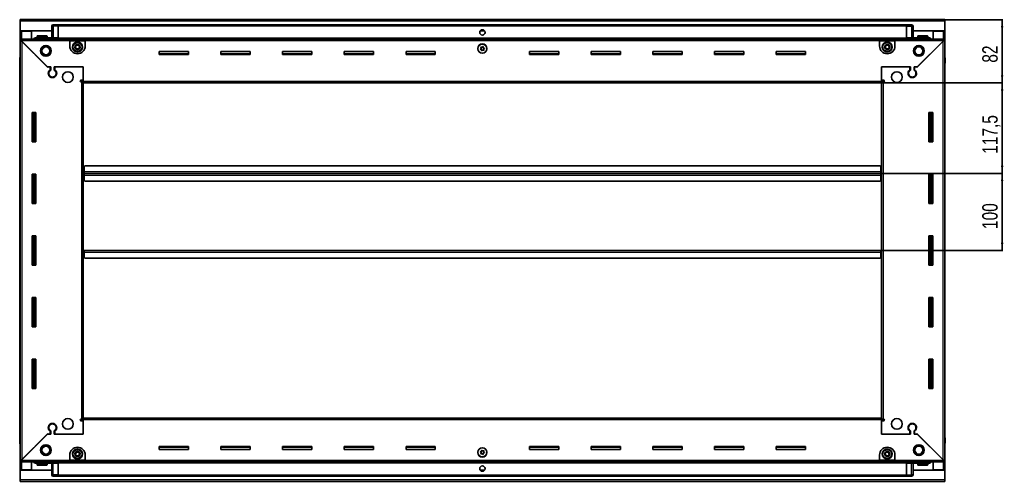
# Model space of a CAD drawing. Header units: millimetres. Extents: x 1315 to 6037, y -1123 to 1662.
# Drawn here: x 4762 to 6037, y 877 to 1476 of the extents above; entities that cross this region are included whole.
import ezdxf

# ---------------------------------------------------------------- set-up
doc = ezdxf.new("R2010")
doc.units = ezdxf.units.MM
doc.layers.add('FORMAT', color=7, linetype='Continuous')
doc.styles.add('SLDTEXTSTYLE0', font='TXT', dxfattribs={"width": 0.75})
doc.dimstyles.new('SLDDIMSTYLE0', dxfattribs={"dimtxt": 20, "dimasz": 10, "dimexe": 0, "dimexo": 0.0625, "dimgap": 5, "dimtad": 2, "dimdec": 1, "dimrnd": 1e-09, "dimzin": 12, "dimdsep": 46, "dimtxsty": 'SLDTEXTSTYLE0', "dimsah": 1, "dimcen": 0.09, "dimadec": 0, "dimazin": 3, "dimtfac": 1, "dimtofl": 0, "dimtmove": 0, "dimatfit": 3, "dimfxl": 0, "dimfrac": 2, "dimtolj": 1, "dimtzin": 12, "dimarcsym": 0})

# ---------------------------------------------------------------- blocks, each defined once
blk = doc.blocks.new('_D_6')
at = {"layer": 'FORMAT'}
for p, q in [((5961.4, 1475.8), (6036.9, 1475.8)), ((6035.9, 1475.8), (6035.9, 1393.8)), ((5879.4, 1393.8), (6036.9, 1393.8))]:
    blk.add_line(p, q, dxfattribs=at)
for points in [[(6035.9, 1475.8), (6034.4, 1465.8), (6037.5, 1465.8)], [(6035.9, 1393.8), (6037.5, 1403.8), (6034.4, 1403.8)]]:
    blk.add_solid(points, dxfattribs=at)
at = {"layer": 'FORMAT', "insert": (6010.1, 1420), "char_height": 20, "attachment_point": 1, "rotation": 90, "style": 'SLDTEXTSTYLE0'}
blk.add_mtext('82', dxfattribs=at)
blk = doc.blocks.new('_D_7')
at = {"layer": 'FORMAT'}
for p, q in [((5879.4, 1393.8), (6036.9, 1393.8)), ((6035.9, 1276.3), (6035.9, 1393.8)), ((5878.4, 1276.3), (6036.9, 1276.3))]:
    blk.add_line(p, q, dxfattribs=at)
for points in [[(6035.9, 1393.8), (6034.4, 1383.8), (6037.5, 1383.8)], [(6035.9, 1276.3), (6037.5, 1286.3), (6034.4, 1286.3)]]:
    blk.add_solid(points, dxfattribs=at)
at = {"layer": 'FORMAT', "insert": (6010.1, 1301.8), "char_height": 20, "attachment_point": 1, "rotation": 90, "style": 'SLDTEXTSTYLE0'}
blk.add_mtext('117,5', dxfattribs=at)
blk = doc.blocks.new('_D_8')
at = {"layer": 'FORMAT'}
for p, q in [((5878.4, 1276.3), (6036.9, 1276.3)), ((6035.9, 1276.3), (6035.9, 1176.3)), ((5878.4, 1176.3), (6036.9, 1176.3))]:
    blk.add_line(p, q, dxfattribs=at)
for points in [[(6035.9, 1276.3), (6034.4, 1266.3), (6037.5, 1266.3)], [(6035.9, 1176.3), (6037.5, 1186.3), (6034.4, 1186.3)]]:
    blk.add_solid(points, dxfattribs=at)
at = {"layer": 'FORMAT', "insert": (6010.1, 1204.2), "char_height": 20, "attachment_point": 1, "rotation": 90, "style": 'SLDTEXTSTYLE0'}
blk.add_mtext('100', dxfattribs=at)

msp = doc.modelspace()

# ---------------------------------------------------------------- linework, layer by layer
at = {"color": 7, "linetype": 'Continuous', "lineweight": 25}
for p, q in [((4762.42, 1475.82), (5961.42, 1475.82)), ((4762.42, 1473.72), (4762.42, 1475.82)), ((4762.42, 1461.32), (4762.42, 1473.72)), ((4803.42, 1452.32), (4803.42, 1467.32)), ((4804.1, 1468.82), (4804.1, 1468.82)), ((4805.42, 1469.32), (4811.92, 1469.32)), ((4805.42, 1469.32), (4811.92, 1469.32)), ((4811.92, 1469.32), (4811.92, 1469.32)), ((4811.92, 1469.32), (4811.92, 1469.32)), ((4811.92, 1469.32), (4811.92, 1467.32)), ((5911.92, 1469.17), (4811.92, 1469.17)), ((4811.92, 1452.32), (4811.92, 1467.32)), ((5911.92, 1469.32), (5911.92, 1469.32)), ((5918.42, 1469.32), (5911.92, 1469.32)), ((5918.42, 1469.32), (5911.92, 1469.32)), ((5911.92, 1469.32), (5911.92, 1467.32)), ((5911.92, 1452.32), (5911.92, 1467.32)), ((5920.42, 1467.32), (5920.42, 1467.32)), ((5920.42, 1452.32), (5920.42, 1467.32)), ((5961.42, 1475.82), (5961.42, 1473.72)), ((5961.42, 1473.72), (5961.42, 1461.32)), ((4803.42, 1461.32), (4762.42, 1461.32)), ((4762.42, 1460.82), (4762.42, 1461.32)), ((4762.42, 1460.82), (4764.52, 1460.82)), ((4762.42, 1450.57), (4762.42, 1460.82)), ((4763.92, 1460.82), (4763.92, 1461.32)), ((4777.42, 1460.82), (4764.52, 1460.82)), ((4777.42, 1450.57), (4777.42, 1460.82)), ((4784.42, 1454.22), (4784.42, 1452.32)), ((4785.22, 1455.02), (4796.62, 1455.02)), ((4797.42, 1452.32), (4797.42, 1454.22)), ((5364.8, 1461.32), (5359.05, 1461.32)), ((5961.42, 1461.32), (5920.42, 1461.32)), ((5926.42, 1454.22), (5926.42, 1452.32)), ((5927.22, 1455.02), (5938.62, 1455.02)), ((5939.42, 1452.32), (5939.42, 1454.22)), ((5946.42, 1460.82), (5959.32, 1460.82)), ((5946.42, 1450.57), (5946.42, 1460.82)), ((5959.32, 1460.82), (5961.42, 1460.82)), ((5959.92, 1460.82), (5959.92, 1461.32)), ((5961.42, 1460.82), (5961.42, 1461.32)), ((5961.42, 1460.82), (5961.42, 1450.57)), ((4762.42, 1449.07), (4762.42, 1450.57)), ((4762.42, 1450.57), (4763.42, 1450.57)), ((4762.42, 1448.57), (4762.42, 1449.07)), ((4762.42, 1449.07), (4763.42, 1449.07)), ((4762.42, 904.07), (4762.42, 1448.57)), ((4763.92, 1448.57), (4762.42, 1448.57)), ((4763.42, 1450.57), (4826.92, 1450.57)), ((4763.42, 1449.07), (4763.42, 1450.57)), ((4764.02, 1448.47), (4797.92, 1414.57)), ((4798.62, 1413.87), (4764.52, 1447.97)), ((4782.92, 1452.32), (4811.92, 1452.32)), ((4811.85, 1450.57), (4811.92, 1452.29)), ((4811.92, 1452.32), (4811.92, 1451.82)), ((4811.92, 1451.17), (5911.92, 1451.17)), ((4826.92, 1448.47), (4826.92, 1450.57)), ((4826.92, 1450.57), (4846.92, 1450.57)), ((4826.92, 1449.07), (4846.92, 1449.07)), ((4826.92, 1441.57), (4826.92, 1448.47)), ((4846.92, 1450.57), (5876.92, 1450.57)), ((4846.92, 1450.57), (4846.92, 1448.47)), ((4846.92, 1448.47), (4846.92, 1441.57)), ((5876.92, 1448.47), (5876.92, 1450.57)), ((5876.92, 1450.57), (5896.92, 1450.57)), ((5876.92, 1449.07), (5896.92, 1449.07)), ((5876.92, 1441.57), (5876.92, 1448.47)), ((5896.92, 1450.57), (5960.42, 1450.57)), ((5896.92, 1450.57), (5896.92, 1448.47)), ((5896.92, 1448.47), (5896.92, 1441.57)), ((5911.92, 1452.32), (5911.92, 1451.82)), ((5940.92, 1452.32), (5911.92, 1452.32)), ((5911.92, 1452.29), (5912, 1450.57)), ((5959.32, 1447.97), (5925.22, 1413.87)), ((5925.92, 1414.57), (5959.82, 1448.47)), ((5959.92, 1448.57), (5961.42, 1448.57)), ((5960.42, 1449.07), (5960.42, 1450.57)), ((5960.42, 1450.57), (5961.42, 1450.57)), ((5960.42, 1449.07), (5961.42, 1449.07)), ((5961.42, 1449.07), (5961.42, 1450.57)), ((5961.42, 1449.07), (5961.42, 1448.57)), ((5961.42, 1448.57), (5961.42, 904.07)), ((4980.92, 1434.32), (4942.92, 1434.32)), ((4942.92, 1434.32), (4942.92, 1430.82)), ((4980.92, 1431.57), (4942.92, 1431.57)), ((4942.92, 1430.82), (4980.92, 1430.82)), ((4980.92, 1430.82), (4980.92, 1434.32)), ((5060.92, 1434.32), (5022.92, 1434.32)), ((5022.92, 1434.32), (5022.92, 1430.82)), ((5060.92, 1431.57), (5022.92, 1431.57)), ((5022.92, 1430.82), (5060.92, 1430.82)), ((5060.92, 1430.82), (5060.92, 1434.32)), ((5140.92, 1434.32), (5102.92, 1434.32)), ((5102.92, 1434.32), (5102.92, 1430.82)), ((5140.92, 1431.57), (5102.92, 1431.57)), ((5102.92, 1430.82), (5140.92, 1430.82)), ((5140.92, 1430.82), (5140.92, 1434.32)), ((5220.92, 1434.32), (5182.92, 1434.32)), ((5182.92, 1434.32), (5182.92, 1430.82)), ((5220.92, 1431.57), (5182.92, 1431.57)), ((5182.92, 1430.82), (5220.92, 1430.82)), ((5220.92, 1430.82), (5220.92, 1434.32)), ((5300.92, 1434.32), (5262.92, 1434.32)), ((5262.92, 1434.32), (5262.92, 1430.82)), ((5300.92, 1431.57), (5262.92, 1431.57)), ((5262.92, 1430.82), (5300.92, 1430.82)), ((5300.92, 1430.82), (5300.92, 1434.32)), ((5460.92, 1434.32), (5422.92, 1434.32)), ((5422.92, 1434.32), (5422.92, 1430.82)), ((5460.92, 1431.57), (5422.92, 1431.57)), ((5422.92, 1430.82), (5460.92, 1430.82)), ((5460.92, 1430.82), (5460.92, 1434.32)), ((5540.92, 1434.32), (5502.92, 1434.32)), ((5502.92, 1434.32), (5502.92, 1430.82)), ((5540.92, 1431.57), (5502.92, 1431.57)), ((5502.92, 1430.82), (5540.92, 1430.82)), ((5540.92, 1430.82), (5540.92, 1434.32)), ((5620.92, 1434.32), (5582.92, 1434.32)), ((5582.92, 1434.32), (5582.92, 1430.82)), ((5620.92, 1431.57), (5582.92, 1431.57)), ((5582.92, 1430.82), (5620.92, 1430.82)), ((5620.92, 1430.82), (5620.92, 1434.32)), ((5700.92, 1434.32), (5662.92, 1434.32)), ((5662.92, 1434.32), (5662.92, 1430.82)), ((5700.92, 1431.57), (5662.92, 1431.57)), ((5662.92, 1430.82), (5700.92, 1430.82)), ((5700.92, 1430.82), (5700.92, 1434.32)), ((5780.92, 1434.32), (5742.92, 1434.32)), ((5742.92, 1434.32), (5742.92, 1430.82)), ((5780.92, 1431.57), (5742.92, 1431.57)), ((5742.92, 1430.82), (5780.92, 1430.82)), ((5780.92, 1430.82), (5780.92, 1434.32)), ((4761.92, 1425.82), (4761.92, 1419.32)), ((4761.92, 1419.32), (4761.92, 1425.82)), ((4761.92, 1419.32), (4761.92, 1419.32)), ((4762.42, 1419.32), (4761.92, 1419.32)), ((4762.07, 1419.32), (4762.07, 933.32)), ((5961.42, 1427.15), (5961.42, 1427.15)), ((5961.42, 1419.32), (5961.92, 1419.32)), ((5961.77, 933.32), (5961.77, 1419.32)), ((5961.92, 1425.82), (5961.92, 1419.32)), ((5961.92, 1419.32), (5961.92, 1425.82)), ((5961.92, 1419.32), (5961.92, 1419.32)), ((5961.92, 1419.32), (5961.92, 1419.32)), ((4797.92, 1414.57), (4802.12, 1414.57)), ((4799.32, 1414.57), (4798.62, 1413.87)), ((4801.42, 1414.57), (4799.32, 1414.57)), ((4801.42, 1414.57), (4801.42, 1410.68)), ((4802.12, 1414.57), (4802.12, 1410.29)), ((4806.72, 1414.57), (4844.42, 1414.57)), ((4806.72, 1410.29), (4806.72, 1414.57)), ((4807.42, 1410.68), (4807.42, 1414.57)), ((4844.42, 1414.57), (4807.42, 1414.57)), ((4844.42, 1395.92), (4844.42, 1414.57)), ((4844.42, 1397.32), (4844.42, 1414.57)), ((5879.42, 1414.57), (5917.12, 1414.57)), ((5879.42, 1395.92), (5879.42, 1414.57)), ((5879.42, 1414.57), (5879.42, 1397.32)), ((5916.42, 1414.57), (5879.42, 1414.57)), ((5916.42, 1414.57), (5916.42, 1410.68)), ((5917.12, 1414.57), (5917.12, 1410.29)), ((5921.72, 1414.57), (5925.92, 1414.57)), ((5921.72, 1410.29), (5921.72, 1414.57)), ((5924.52, 1414.57), (5922.42, 1414.57)), ((5922.42, 1410.68), (5922.42, 1414.57)), ((5925.22, 1413.87), (5924.52, 1414.57)), ((4802.42, 1401.71), (4802.42, 1400.95)), ((4841.57, 1397.32), (4844.42, 1397.32)), ((4842.32, 1395.32), (4841.57, 1395.32)), ((4842.32, 1395.32), (4844.42, 1395.32)), ((4844.42, 1396.32), (4842.42, 1396.32)), ((4842.42, 1396.32), (4842.42, 1395.32)), ((4844.42, 1393.82), (4844.42, 1395.92)), ((5879.42, 1393.82), (4844.42, 1393.82)), ((4844.42, 958.82), (4844.42, 1393.82)), ((5879.42, 1397.32), (5882.27, 1397.32)), ((5881.42, 1396.32), (5879.42, 1396.32)), ((5879.42, 1395.92), (5879.42, 1393.82)), ((5879.42, 1395.32), (5881.52, 1395.32)), ((5879.42, 1393.82), (5879.42, 958.82)), ((5881.42, 1395.32), (5881.42, 1396.32)), ((5882.27, 1395.32), (5881.52, 1395.32)), ((5921.42, 1401.71), (5921.42, 1400.95)), ((4782.92, 1355.32), (4777.92, 1355.32)), ((4777.92, 1355.32), (4777.92, 1317.32)), ((4780.07, 1317.32), (4780.07, 1355.32)), ((4781.87, 1317.32), (4781.87, 1355.32)), ((4781.9, 1317.32), (4781.9, 1355.32)), ((4782.92, 1317.32), (4782.92, 1355.32)), ((5940.92, 1355.32), (5940.92, 1317.32)), ((5945.92, 1355.32), (5940.92, 1355.32)), ((5941.95, 1355.32), (5941.95, 1317.32)), ((5941.98, 1355.32), (5941.98, 1317.32)), ((5943.77, 1355.32), (5943.77, 1317.32)), ((5945.92, 1317.32), (5945.92, 1355.32)), ((4777.92, 1317.32), (4782.92, 1317.32)), ((5940.92, 1317.32), (5945.92, 1317.32)), ((4845.17, 1276.32), (4844.42, 1276.32)), ((4845.42, 1279.17), (4845.17, 1279.17)), ((4845.17, 1279.17), (4845.17, 1276.32)), ((4845.17, 1276.32), (4845.17, 1273.47)), ((4846.42, 1286.32), (4845.42, 1285.32)), ((4845.42, 1285.32), (4845.42, 1278.42)), ((4845.42, 1276.32), (4845.42, 1278.42)), ((4845.42, 1274.22), (4845.42, 1276.32)), ((5878.42, 1276.32), (4845.42, 1276.32)), ((5877.42, 1286.32), (4846.42, 1286.32)), ((5878.42, 1285.32), (5877.42, 1286.32)), ((5878.42, 1278.42), (5878.42, 1285.32)), ((5878.67, 1279.17), (5878.42, 1279.17)), ((5878.42, 1278.42), (5878.42, 1276.32)), ((5878.42, 1276.32), (5878.42, 1274.22)), ((5878.67, 1276.32), (5878.67, 1279.17)), ((5878.67, 1273.47), (5878.67, 1276.32)), ((5879.42, 1276.32), (5878.67, 1276.32)), ((4782.92, 1275.32), (4777.92, 1275.32)), ((4777.92, 1275.32), (4777.92, 1237.32)), ((4780.07, 1237.32), (4780.07, 1275.32)), ((4781.87, 1237.32), (4781.87, 1275.32)), ((4781.9, 1237.32), (4781.9, 1275.32)), ((4782.92, 1237.32), (4782.92, 1275.32)), ((4845.17, 1273.47), (4845.42, 1273.47)), ((4845.42, 1274.22), (4845.42, 1267.32)), ((4845.42, 1267.32), (4846.42, 1266.32)), ((4846.42, 1266.32), (5877.42, 1266.32)), ((5877.42, 1266.32), (5878.42, 1267.32)), ((5878.42, 1267.32), (5878.42, 1274.22)), ((5878.42, 1273.47), (5878.67, 1273.47)), ((5940.92, 1275.32), (5940.92, 1237.32)), ((5945.92, 1275.32), (5940.92, 1275.32)), ((5941.95, 1275.32), (5941.95, 1237.32)), ((5941.98, 1275.32), (5941.98, 1237.32)), ((5943.77, 1275.32), (5943.77, 1237.32)), ((5945.92, 1237.32), (5945.92, 1275.32)), ((4777.92, 1237.32), (4782.92, 1237.32)), ((5940.92, 1237.32), (5945.92, 1237.32)), ((4782.92, 1195.32), (4777.92, 1195.32)), ((4777.92, 1195.32), (4777.92, 1157.32)), ((4780.07, 1157.32), (4780.07, 1195.32)), ((4781.87, 1157.32), (4781.87, 1195.32)), ((4781.9, 1157.32), (4781.9, 1195.32)), ((4782.92, 1157.32), (4782.92, 1195.32)), ((5940.92, 1195.32), (5940.92, 1157.32)), ((5945.92, 1195.32), (5940.92, 1195.32)), ((5941.95, 1195.32), (5941.95, 1157.32)), ((5941.98, 1195.32), (5941.98, 1157.32)), ((5943.77, 1195.32), (5943.77, 1157.32)), ((5945.92, 1157.32), (5945.92, 1195.32)), ((4844.42, 1176.32), (4845.17, 1176.32)), ((4845.17, 1176.32), (4845.17, 1173.47)), ((4845.42, 1174.22), (4845.42, 1176.32)), ((4845.42, 1176.32), (5878.42, 1176.32)), ((4845.42, 1174.22), (4845.42, 1167.32)), ((5878.42, 1176.32), (5878.42, 1174.22)), ((5878.42, 1167.32), (5878.42, 1174.22)), ((5878.67, 1173.47), (5878.67, 1176.32)), ((5878.67, 1176.32), (5879.42, 1176.32)), ((4845.17, 1173.47), (4845.42, 1173.47)), ((4845.42, 1167.32), (4846.42, 1166.32)), ((4846.42, 1166.32), (5877.42, 1166.32)), ((5877.42, 1166.32), (5878.42, 1167.32)), ((5878.42, 1173.47), (5878.67, 1173.47)), ((4777.92, 1157.32), (4782.92, 1157.32)), ((5940.92, 1157.32), (5945.92, 1157.32)), ((4782.92, 1115.32), (4777.92, 1115.32)), ((4777.92, 1115.32), (4777.92, 1077.32)), ((4780.07, 1077.32), (4780.07, 1115.32)), ((4781.87, 1077.32), (4781.87, 1115.32)), ((4781.9, 1077.32), (4781.9, 1115.32)), ((4782.92, 1077.32), (4782.92, 1115.32)), ((5940.92, 1115.32), (5940.92, 1077.32)), ((5945.92, 1115.32), (5940.92, 1115.32)), ((5941.95, 1115.32), (5941.95, 1077.32)), ((5941.98, 1115.32), (5941.98, 1077.32)), ((5943.77, 1115.32), (5943.77, 1077.32)), ((5945.92, 1077.32), (5945.92, 1115.32)), ((4777.92, 1077.32), (4782.92, 1077.32)), ((5940.92, 1077.32), (5945.92, 1077.32)), ((4782.92, 1035.32), (4777.92, 1035.32)), ((4777.92, 1035.32), (4777.92, 997.32)), ((4780.07, 997.32), (4780.07, 1035.32)), ((4781.87, 997.32), (4781.87, 1035.32)), ((4781.9, 997.32), (4781.9, 1035.32)), ((4782.92, 997.32), (4782.92, 1035.32)), ((5940.92, 1035.32), (5940.92, 997.32)), ((5945.92, 1035.32), (5940.92, 1035.32)), ((5941.95, 1035.32), (5941.95, 997.32)), ((5941.98, 1035.32), (5941.98, 997.32)), ((5943.77, 1035.32), (5943.77, 997.32)), ((5945.92, 997.32), (5945.92, 1035.32)), ((4777.92, 997.32), (4782.92, 997.32)), ((5940.92, 997.32), (5945.92, 997.32)), ((4841.57, 957.32), (4842.32, 957.32)), ((4844.42, 957.32), (4842.32, 957.32)), ((4842.42, 957.32), (4842.42, 956.32)), ((4844.42, 956.72), (4844.42, 958.82)), ((4844.42, 958.82), (5879.42, 958.82)), ((4844.42, 956.72), (4844.42, 938.07)), ((5879.42, 958.82), (5879.42, 956.72)), ((5881.52, 957.32), (5879.42, 957.32)), ((5879.42, 956.72), (5879.42, 938.07)), ((5881.42, 956.32), (5881.42, 957.32)), ((5881.52, 957.32), (5882.27, 957.32)), ((4802.42, 951.7), (4802.42, 950.94)), ((4844.42, 955.32), (4841.57, 955.32)), ((4842.42, 956.32), (4844.42, 956.32)), ((4844.42, 938.07), (4844.42, 955.32)), ((5879.42, 956.32), (5881.42, 956.32)), ((5879.42, 955.32), (5879.42, 938.07)), ((5882.27, 955.32), (5879.42, 955.32)), ((5921.42, 951.7), (5921.42, 950.94)), ((4761.92, 926.82), (4761.92, 933.32)), ((4761.92, 933.32), (4761.92, 933.32)), ((4761.92, 933.32), (4761.92, 933.32)), ((4761.92, 933.32), (4761.92, 926.82)), ((4762.42, 933.32), (4761.92, 933.32)), ((4797.92, 938.07), (4764.02, 904.17)), ((4764.52, 904.67), (4798.62, 938.77)), ((4802.12, 938.07), (4797.92, 938.07)), ((4798.62, 938.77), (4799.32, 938.07)), ((4799.32, 938.07), (4801.42, 938.07)), ((4801.42, 941.96), (4801.42, 938.07)), ((4802.12, 942.36), (4802.12, 938.07)), ((4806.72, 938.07), (4806.72, 942.36)), ((4844.42, 938.07), (4806.72, 938.07)), ((4807.42, 938.07), (4807.42, 941.96)), ((4807.42, 938.07), (4844.42, 938.07)), ((5917.12, 938.07), (5879.42, 938.07)), ((5879.42, 938.07), (5916.42, 938.07)), ((5916.42, 941.96), (5916.42, 938.07)), ((5917.12, 942.36), (5917.12, 938.07)), ((5921.72, 938.07), (5921.72, 942.36)), ((5925.92, 938.07), (5921.72, 938.07)), ((5922.42, 938.07), (5922.42, 941.96)), ((5922.42, 938.07), (5924.52, 938.07)), ((5924.52, 938.07), (5925.22, 938.77)), ((5925.22, 938.77), (5959.32, 904.67)), ((5959.82, 904.17), (5925.92, 938.07)), ((5961.42, 933.32), (5961.92, 933.32)), ((5961.92, 933.32), (5961.92, 933.32)), ((5961.92, 926.82), (5961.92, 933.32)), ((5961.92, 933.32), (5961.92, 926.82)), ((4762.42, 925.5), (4762.42, 925.5)), ((4980.92, 921.82), (4942.92, 921.82)), ((4942.92, 921.82), (4942.92, 918.32)), ((4942.92, 921.07), (4980.92, 921.07)), ((4980.92, 918.32), (4980.92, 921.82)), ((5060.92, 921.82), (5022.92, 921.82)), ((5022.92, 921.82), (5022.92, 918.32)), ((5022.92, 921.07), (5060.92, 921.07)), ((5060.92, 918.32), (5060.92, 921.82)), ((5140.92, 921.82), (5102.92, 921.82)), ((5102.92, 921.82), (5102.92, 918.32)), ((5102.92, 921.07), (5140.92, 921.07)), ((5140.92, 918.32), (5140.92, 921.82)), ((5220.92, 921.82), (5182.92, 921.82)), ((5182.92, 921.82), (5182.92, 918.32)), ((5182.92, 921.07), (5220.92, 921.07)), ((5220.92, 918.32), (5220.92, 921.82)), ((5300.92, 921.82), (5262.92, 921.82)), ((5262.92, 921.82), (5262.92, 918.32)), ((5262.92, 921.07), (5300.92, 921.07)), ((5300.92, 918.32), (5300.92, 921.82)), ((5460.92, 921.82), (5422.92, 921.82)), ((5422.92, 921.82), (5422.92, 918.32)), ((5422.92, 921.07), (5460.92, 921.07)), ((5460.92, 918.32), (5460.92, 921.82)), ((5540.92, 921.82), (5502.92, 921.82)), ((5502.92, 921.82), (5502.92, 918.32)), ((5502.92, 921.07), (5540.92, 921.07)), ((5540.92, 918.32), (5540.92, 921.82)), ((5620.92, 921.82), (5582.92, 921.82)), ((5582.92, 921.82), (5582.92, 918.32)), ((5582.92, 921.07), (5620.92, 921.07)), ((5620.92, 918.32), (5620.92, 921.82)), ((5700.92, 921.82), (5662.92, 921.82)), ((5662.92, 921.82), (5662.92, 918.32)), ((5662.92, 921.07), (5700.92, 921.07)), ((5700.92, 918.32), (5700.92, 921.82)), ((5780.92, 921.82), (5742.92, 921.82)), ((5742.92, 921.82), (5742.92, 918.32)), ((5742.92, 921.07), (5780.92, 921.07)), ((5780.92, 918.32), (5780.92, 921.82)), ((4826.92, 904.17), (4826.92, 911.07)), ((4846.92, 911.07), (4846.92, 904.17)), ((4942.92, 918.32), (4980.92, 918.32)), ((5022.92, 918.32), (5060.92, 918.32)), ((5102.92, 918.32), (5140.92, 918.32)), ((5182.92, 918.32), (5220.92, 918.32)), ((5262.92, 918.32), (5300.92, 918.32)), ((5422.92, 918.32), (5460.92, 918.32)), ((5502.92, 918.32), (5540.92, 918.32)), ((5582.92, 918.32), (5620.92, 918.32)), ((5662.92, 918.32), (5700.92, 918.32)), ((5742.92, 918.32), (5780.92, 918.32)), ((5876.92, 904.17), (5876.92, 911.07)), ((5896.92, 911.07), (5896.92, 904.17)), ((4762.42, 903.57), (4762.42, 904.07)), ((4763.92, 904.07), (4762.42, 904.07)), ((4762.42, 903.57), (4762.42, 902.07)), ((4763.42, 903.57), (4762.42, 903.57)), ((4762.42, 891.82), (4762.42, 902.07)), ((4763.42, 902.07), (4762.42, 902.07)), ((4763.42, 903.57), (4763.42, 902.07)), ((4826.92, 902.07), (4763.42, 902.07)), ((4777.42, 891.82), (4777.42, 902.07)), ((4782.92, 900.32), (4811.92, 900.32)), ((4784.42, 900.32), (4784.42, 898.42)), ((4789, 897.62), (4785.22, 897.62)), ((4796.62, 897.62), (4789, 897.62)), ((4797.42, 898.42), (4797.42, 900.32)), ((4803.42, 900.32), (4803.42, 885.32)), ((4811.92, 900.36), (4811.85, 902.07)), ((5911.92, 901.47), (4811.92, 901.47)), ((4811.92, 900.32), (4811.92, 900.82)), ((4811.92, 900.32), (4811.92, 885.32)), ((4826.92, 902.07), (4826.92, 904.17)), ((4846.92, 903.57), (4826.92, 903.57)), ((4846.92, 902.07), (4826.92, 902.07)), ((4846.92, 904.17), (4846.92, 902.07)), ((5876.92, 902.07), (4846.92, 902.07)), ((5876.92, 902.07), (5876.92, 904.17)), ((5896.92, 903.57), (5876.92, 903.57)), ((5896.92, 902.07), (5876.92, 902.07)), ((5896.92, 904.17), (5896.92, 902.07)), ((5960.42, 902.07), (5896.92, 902.07)), ((5912, 902.07), (5911.92, 900.36)), ((5911.92, 900.32), (5911.92, 900.82)), ((5940.92, 900.32), (5911.92, 900.32)), ((5911.92, 900.32), (5911.92, 885.32)), ((5920.42, 900.32), (5920.42, 885.32)), ((5926.42, 900.32), (5926.42, 898.42)), ((5934.22, 897.62), (5927.22, 897.62)), ((5938.62, 897.62), (5934.22, 897.62)), ((5939.42, 898.42), (5939.42, 900.32)), ((5946.42, 891.82), (5946.42, 902.07)), ((5959.92, 904.07), (5961.42, 904.07)), ((5960.42, 903.57), (5960.42, 902.07)), ((5961.42, 903.57), (5960.42, 903.57)), ((5961.42, 902.07), (5960.42, 902.07)), ((5961.42, 904.07), (5961.42, 903.57)), ((5961.42, 903.57), (5961.42, 902.07)), ((5961.42, 902.07), (5961.42, 891.82)), ((4764.52, 891.82), (4762.42, 891.82)), ((4762.42, 891.32), (4762.42, 891.82)), ((4762.42, 891.32), (4803.42, 891.32)), ((4762.42, 878.92), (4762.42, 891.32)), ((4763.92, 891.32), (4763.92, 891.82)), ((4764.52, 891.82), (4777.42, 891.82)), ((4803.42, 885.32), (4803.42, 885.32)), ((4805.42, 883.32), (4811.92, 883.32)), ((4805.42, 883.32), (4811.92, 883.32)), ((4811.92, 883.32), (4811.92, 885.32)), ((4811.92, 883.47), (5911.92, 883.47)), ((4811.92, 883.32), (4811.92, 883.32)), ((5359.05, 891.32), (5364.8, 891.32)), ((5911.92, 883.32), (5911.92, 885.32)), ((5911.92, 883.32), (5911.92, 883.32)), ((5918.42, 883.32), (5911.92, 883.32)), ((5911.92, 883.32), (5911.92, 883.32)), ((5918.42, 883.32), (5911.92, 883.32)), ((5919.75, 883.82), (5919.75, 883.82)), ((5920.42, 891.32), (5961.42, 891.32)), ((5959.32, 891.82), (5946.42, 891.82)), ((5961.42, 891.82), (5959.32, 891.82)), ((5959.92, 891.32), (5959.92, 891.82)), ((5961.42, 891.32), (5961.42, 891.82)), ((5961.42, 891.32), (5961.42, 878.92)), ((4762.42, 876.82), (4762.42, 878.92)), ((5961.42, 876.82), (4762.42, 876.82)), ((5961.42, 878.92), (5961.42, 876.82))]:
    msp.add_line(p, q, dxfattribs=at)
at = {"color": 8, "linetype": 'Continuous', "lineweight": 18}
for p, q in [((5961.42, 1473.72), (4762.42, 1473.72)), ((4803.42, 1467.32), (4805.42, 1467.32)), ((4805.42, 1469.32), (4805.42, 1467.32)), ((4805.42, 1467.32), (4805.42, 1452.32)), ((4811.92, 1467.32), (4805.42, 1467.32)), ((5911.92, 1467.17), (4811.92, 1467.17)), ((5911.92, 1467.32), (5918.42, 1467.32)), ((5918.42, 1469.32), (5918.42, 1467.32)), ((5920.42, 1467.32), (5918.42, 1467.32)), ((5918.42, 1467.32), (5918.42, 1452.32)), ((4764.52, 1460.82), (4764.52, 1461.32)), ((4764.52, 1450.57), (4764.52, 1460.82)), ((4784.42, 1454.22), (4797.42, 1454.22)), ((5926.42, 1454.22), (5939.42, 1454.22)), ((5959.32, 1461.32), (5959.32, 1460.82)), ((5959.32, 1460.82), (5959.32, 1450.57)), ((4826.92, 1448.47), (4764.02, 1448.47)), ((4764.52, 1447.97), (4764.52, 904.67)), ((5911.92, 1451.82), (4811.92, 1451.82)), ((5911.92, 1450.59), (4811.92, 1450.59)), ((4826.92, 1448.47), (4846.92, 1448.47)), ((5876.92, 1448.47), (4846.92, 1448.47)), ((5876.92, 1448.47), (5896.92, 1448.47)), ((5959.82, 1448.47), (5896.92, 1448.47)), ((5959.32, 904.67), (5959.32, 1447.97)), ((4762.42, 1425.82), (4761.92, 1425.82)), ((5961.42, 1425.82), (5961.92, 1425.82)), ((4842.32, 957.32), (4842.32, 1395.32)), ((4844.42, 1395.92), (5879.42, 1395.92)), ((5881.52, 1395.32), (5881.52, 957.32)), ((4779.42, 1355.32), (4779.42, 1317.32)), ((4780.66, 1355.32), (4780.66, 1317.32)), ((5943.19, 1317.32), (5943.19, 1355.32)), ((5944.42, 1317.32), (5944.42, 1355.32)), ((5878.42, 1278.42), (4845.42, 1278.42)), ((4779.42, 1275.32), (4779.42, 1237.32)), ((4780.66, 1275.32), (4780.66, 1237.32)), ((4845.42, 1274.22), (5878.42, 1274.22)), ((5943.19, 1237.32), (5943.19, 1275.32)), ((5944.42, 1237.32), (5944.42, 1275.32)), ((4779.42, 1195.32), (4779.42, 1157.32)), ((4780.66, 1195.32), (4780.66, 1157.32)), ((5943.19, 1157.32), (5943.19, 1195.32)), ((5944.42, 1157.32), (5944.42, 1195.32)), ((4845.42, 1174.22), (5878.42, 1174.22)), ((4779.42, 1115.32), (4779.42, 1077.32)), ((4780.66, 1115.32), (4780.66, 1077.32)), ((5943.19, 1077.32), (5943.19, 1115.32)), ((5944.42, 1077.32), (5944.42, 1115.32)), ((4779.42, 1035.32), (4779.42, 997.32)), ((4780.66, 1035.32), (4780.66, 997.32)), ((5943.19, 997.32), (5943.19, 1035.32)), ((5944.42, 997.32), (5944.42, 1035.32)), ((5879.42, 956.72), (4844.42, 956.72)), ((4762.42, 926.82), (4761.92, 926.82)), ((5961.42, 926.82), (5961.92, 926.82)), ((4764.02, 904.17), (4826.92, 904.17)), ((4764.52, 891.82), (4764.52, 902.07)), ((4788.73, 898.42), (4784.42, 898.42)), ((4797.42, 898.42), (4788.73, 898.42)), ((4805.42, 885.32), (4805.42, 900.32)), ((4811.92, 902.06), (5911.92, 902.06)), ((4811.92, 900.82), (5911.92, 900.82)), ((4846.92, 904.17), (4826.92, 904.17)), ((4846.92, 904.17), (5876.92, 904.17)), ((5896.92, 904.17), (5876.92, 904.17)), ((5896.92, 904.17), (5959.82, 904.17)), ((5918.42, 885.32), (5918.42, 900.32)), ((5934.4, 898.42), (5926.42, 898.42)), ((5939.42, 898.42), (5934.4, 898.42)), ((5959.32, 902.07), (5959.32, 891.82)), ((4764.52, 891.32), (4764.52, 891.82)), ((4803.42, 885.32), (4805.42, 885.32)), ((4805.42, 883.32), (4805.42, 885.32)), ((4811.92, 885.32), (4805.42, 885.32)), ((4811.92, 885.47), (5911.92, 885.47)), ((5911.92, 885.32), (5918.42, 885.32)), ((5920.42, 885.32), (5918.42, 885.32)), ((5918.42, 883.32), (5918.42, 885.32)), ((5959.32, 891.82), (5959.32, 891.32)), ((5961.42, 878.92), (4762.42, 878.92))]:
    msp.add_line(p, q, dxfattribs=at)
at = {"color": 7, "linetype": 'Continuous', "lineweight": 25, "flags": 128}
msp.add_lwpolyline([(5920.28, 1468.08), (5920.39, 1467.71), (5920.42, 1467.32)], dxfattribs=at)
at = {"color": 7, "linetype": 'Continuous', "lineweight": 25}
for centre, radius in [((5361.92, 1459.32), 3.5), ((4795.92, 1435.32), 7), ((4836.92, 1440.32), 6.5), ((4836.92, 1440.32), 3.46), ((5361.92, 1438.32), 6), ((5361.92, 1438.17), 5.79), ((5886.92, 1440.32), 6.5), ((5886.92, 1440.32), 3.46), ((5927.92, 1435.32), 7), ((4795.92, 1435.32), 6.02), ((4795.92, 1435.32), 5.1), ((5361.92, 1438.17), 1.85), ((5927.92, 1435.32), 6.03), ((5927.92, 1435.32), 5.1), ((4824.42, 1401.32), 7), ((5899.42, 1401.32), 7), ((4824.42, 951.32), 7), ((5899.42, 951.32), 7), ((4795.92, 917.32), 7), ((4795.92, 917.32), 6.02), ((4795.92, 917.32), 5.1), ((4836.92, 912.32), 6.5), ((5361.92, 914.32), 6), ((5361.92, 914.47), 5.79), ((5886.92, 912.32), 6.5), ((5927.92, 917.32), 7), ((5927.92, 917.32), 6.03), ((5927.92, 917.32), 5.1), ((4836.92, 912.32), 3.46), ((5361.92, 914.47), 1.85), ((5886.92, 912.32), 3.46), ((5361.92, 893.32), 3.5)]:
    msp.add_circle(centre, radius, dxfattribs=at)
at = {"color": 8, "linetype": 'Continuous', "lineweight": 18}
for centre in [(4836.92, 1440.32), (5886.92, 1440.32), (4836.92, 912.32), (5886.92, 912.32)]:
    msp.add_circle(centre, 5.7, dxfattribs=at)
at = {"color": 7, "linetype": 'Continuous', "lineweight": 25}
for centre, radius, start, end in [((4805.42, 1467.32), 2, 90, 180), ((4805.42, 1467.32), 2, 131.40962, 180), ((5918.42, 1467.32), 2, 0, 90), ((4785.22, 1454.22), 0.8, 90, 180), ((4796.62, 1454.22), 0.8, 0, 90), ((5927.22, 1454.22), 0.8, 90, 180), ((5938.62, 1454.22), 0.8, 0, 90), ((4803.22, 1452.52), 0.2, 270, 0), ((4836.92, 1441.57), 10, 180, 270), ((4836.92, 1440.32), 2.5, 134.01559, 194.01559), ((4836.92, 1440.32), 2.5, 74.01559, 134.01559), ((4836.92, 1441.57), 10, 270, 0), ((4836.92, 1440.32), 2.5, 14.01559, 74.01559), ((5886.92, 1441.57), 10, 180, 270), ((5886.92, 1440.32), 2.5, 100.11158, 160.11158), ((5886.92, 1440.32), 2.5, 40.11158, 100.11158), ((5886.92, 1441.57), 10, 270, 0), ((5886.92, 1440.32), 2.5, 340.11158, 40.11158), ((5920.62, 1452.52), 0.2, 180, 270), ((4836.92, 1440.32), 2.5, 194.01559, 254.01559), ((4836.92, 1440.32), 2.5, 254.01559, 314.01559), ((4836.92, 1440.32), 2.5, 314.01559, 14.01559), ((5886.92, 1440.32), 2.5, 160.11158, 220.11158), ((5886.92, 1440.32), 2.5, 220.11158, 280.11158), ((5886.92, 1440.32), 2.5, 280.11158, 340.11158), ((4763.92, 1425.82), 2, 138.57492, 180), ((4763.92, 1425.82), 2, 138.59038, 180), ((5959.92, 1425.82), 2, 0, 41.40962), ((5959.92, 1425.82), 2, 0, 41.40962), ((4804.42, 1406.07), 5.5, 123.05573, 56.94427), ((4804.42, 1406.07), 4.8, 118.63099, 61.36901), ((5919.42, 1406.07), 5.5, 123.05573, 56.94427), ((5919.42, 1406.07), 4.8, 118.63099, 61.36901), ((4841.57, 1396.32), 1, 90, 270), ((5882.27, 1396.32), 1, 270, 90), ((4841.57, 956.32), 1, 90, 270), ((5882.27, 956.32), 1, 270, 90), ((4804.42, 946.57), 5.5, 303.05573, 236.94427), ((4804.42, 946.57), 4.8, 298.63099, 241.36901), ((5919.42, 946.57), 5.5, 303.05573, 236.94427), ((5919.42, 946.57), 4.8, 298.63099, 241.36901), ((4763.92, 926.82), 2, 180, 199.56674), ((4763.92, 926.82), 2, 180, 221.39416), ((4763.92, 926.82), 2, 213.78451, 221.40962), ((4836.92, 911.07), 10, 90, 180), ((4836.92, 911.07), 10, 0, 90), ((5886.92, 911.07), 10, 90, 180), ((5886.92, 911.07), 10, 0, 90), ((5959.92, 926.82), 2, 318.59038, 0), ((4836.92, 912.32), 2.5, 127.47401, 187.47401), ((4836.92, 912.32), 2.5, 187.47401, 247.47401), ((4836.92, 912.32), 2.5, 67.47401, 127.47401), ((4836.92, 912.32), 2.5, 247.47401, 307.47401), ((4836.92, 912.32), 2.5, 7.47401, 67.47401), ((4836.92, 912.32), 2.5, 307.47401, 7.47401), ((5886.92, 912.32), 2.5, 147.04236, 207.04236), ((5886.92, 912.32), 2.5, 207.04236, 267.04236), ((5886.92, 912.32), 2.5, 87.04236, 147.04236), ((5886.92, 912.32), 2.5, 267.04236, 327.04236), ((5886.92, 912.32), 2.5, 27.04236, 87.04236), ((5886.92, 912.32), 2.5, 327.04236, 27.04236), ((4785.22, 898.42), 0.8, 180, 270), ((4796.62, 898.42), 0.8, 270, 360), ((4803.22, 900.12), 0.2, 0, 90), ((5920.62, 900.12), 0.2, 90, 180), ((5927.22, 898.42), 0.8, 180, 270), ((5938.62, 898.42), 0.8, 270, 360), ((4805.42, 885.32), 2, 180, 270), ((4805.42, 885.32), 2, 180, 270), ((5918.42, 885.32), 2, 270, 0)]:
    msp.add_arc(centre, radius, start, end, dxfattribs=at)
for points, knots in [([(4762.42, 1448.57), (4762.45, 1448.53), (4762.5, 1448.44), (4762.9, 1448.3), (4763.45, 1448.17), (4764.03, 1448.06), (4764.4, 1448), (4764.52, 1447.97)], [0, 0, 0, 0, 0.2302553, 0.4485219, 0.6667858, 0.8850496, 1, 1, 1, 1]), ([(4764.02, 1448.47), (4763.98, 1448.73), (4763.89, 1449.22), (4763.76, 1449.86), (4763.62, 1450.33), (4763.51, 1450.55), (4763.45, 1450.57), (4763.42, 1450.57)], [0, 0, 0, 0, 0.2302553, 0.4485219, 0.6667858, 0.8850496, 1, 1, 1, 1]), ([(4779.71, 1450.57), (4779.83, 1450.77), (4780.22, 1451.42), (4781.37, 1452.13), (4782.41, 1452.26), (4782.92, 1452.32)], [0, 0, 0, 0, 0.1822499, 0.5911249, 1, 1, 1, 1]), ([(4811.92, 1452.32), (4811.92, 1452.29), (4811.92, 1452.21), (4811.92, 1451.59), (4811.92, 1451.01), (4811.92, 1450.62), (4811.92, 1450.59)], [0, 0, 0, 0, 0.3242788, 0.6485576, 0.9728365, 1, 1, 1, 1]), ([(4834.15, 1441.12), (4834.52, 1441.48), (4835.21, 1442.15), (4835.9, 1442.81), (4836.23, 1443.12)], [0, 0, 0, 0, 0.5346859, 1, 1, 1, 1]), ([(4836.23, 1443.12), (4836.72, 1442.98), (4837.65, 1442.72), (4838.57, 1442.45), (4839, 1442.33)], [0, 0, 0, 0, 0.5346859, 1, 1, 1, 1]), ([(4839, 1442.33), (4839.03, 1442.21), (4839.18, 1441.63), (4839.42, 1440.66), (4839.62, 1439.86), (4839.7, 1439.53)], [0, 0, 0, 0, 0.1331247, 0.6370994, 1, 1, 1, 1]), ([(5884.08, 1439.82), (5884.12, 1439.93), (5884.33, 1440.5), (5884.67, 1441.43), (5884.95, 1442.21), (5885.06, 1442.53)], [0, 0, 0, 0, 0.1331247, 0.6370994, 1, 1, 1, 1]), ([(5885.06, 1442.53), (5885.57, 1442.62), (5886.52, 1442.79), (5887.47, 1442.96), (5887.91, 1443.04)], [0, 0, 0, 0, 0.5346859, 1, 1, 1, 1]), ([(5887.91, 1443.04), (5888.24, 1442.64), (5888.86, 1441.91), (5889.48, 1441.17), (5889.77, 1440.83)], [0, 0, 0, 0, 0.5346859, 1, 1, 1, 1]), ([(5911.92, 1452.32), (5911.92, 1452.29), (5911.92, 1452.21), (5911.92, 1451.59), (5911.92, 1451.01), (5911.92, 1450.62), (5911.92, 1450.59)], [0, 0, 0, 0, 0.3242788, 0.6485576, 0.9728365, 1, 1, 1, 1]), ([(5944.14, 1450.57), (5944.02, 1450.77), (5943.63, 1451.42), (5942.48, 1452.13), (5941.44, 1452.26), (5940.92, 1452.32)], [0, 0, 0, 0, 0.1822499, 0.5911249, 1, 1, 1, 1]), ([(5959.32, 1447.97), (5959.58, 1448.02), (5960.07, 1448.11), (5960.71, 1448.24), (5961.18, 1448.37), (5961.4, 1448.48), (5961.42, 1448.55), (5961.42, 1448.57)], [0, 0, 0, 0, 0.2302553, 0.4485219, 0.6667858, 0.8850496, 1, 1, 1, 1]), ([(5960.42, 1450.57), (5960.38, 1450.55), (5960.29, 1450.49), (5960.16, 1450.1), (5960.02, 1449.54), (5959.91, 1448.96), (5959.85, 1448.6), (5959.82, 1448.47)], [0, 0, 0, 0, 0.2302553, 0.4485219, 0.6667858, 0.8850496, 1, 1, 1, 1]), ([(4834.85, 1438.32), (4834.76, 1438.65), (4834.57, 1439.45), (4834.32, 1440.42), (4834.18, 1441), (4834.15, 1441.12)], [0, 0, 0, 0, 0.3629006, 0.8668753, 1, 1, 1, 1]), ([(4837.62, 1437.52), (4837.13, 1437.66), (4836.2, 1437.93), (4835.28, 1438.19), (4834.85, 1438.32)], [0, 0, 0, 0, 0.5346859, 1, 1, 1, 1]), ([(4839.7, 1439.53), (4839.33, 1439.17), (4838.63, 1438.5), (4837.94, 1437.83), (4837.62, 1437.52)], [0, 0, 0, 0, 0.5346859, 1, 1, 1, 1]), ([(5360.04, 1440.24), (5360.03, 1440.23), (5360.01, 1440.21), (5360.01, 1440.15), (5360.02, 1440.01), (5360.12, 1439.64), (5360.25, 1439.11), (5360.08, 1438.5), (5359.73, 1438.13), (5359.42, 1437.88), (5359.25, 1437.72), (5359.2, 1437.64), (5359.18, 1437.6), (5359.19, 1437.57), (5359.21, 1437.54), (5359.26, 1437.49), (5359.51, 1437.39), (5359.97, 1437.29), (5360.61, 1436.98), (5360.86, 1436.31), (5360.92, 1435.84), (5361, 1435.58), (5361.04, 1435.53), (5361.06, 1435.51), (5361.09, 1435.5), (5361.13, 1435.51), (5361.17, 1435.52), (5361.24, 1435.57), (5361.41, 1435.72), (5361.68, 1435.99), (5362.08, 1436.31), (5362.7, 1436.42), (5363.21, 1436.23), (5363.58, 1436.1), (5363.73, 1436.07), (5363.78, 1436.09), (5363.81, 1436.1), (5363.83, 1436.13), (5363.84, 1436.19), (5363.83, 1436.34), (5363.73, 1436.71), (5363.6, 1437.23), (5363.76, 1437.84), (5364.12, 1438.21), (5364.42, 1438.46), (5364.6, 1438.63), (5364.65, 1438.71), (5364.66, 1438.75), (5364.66, 1438.78), (5364.64, 1438.81), (5364.59, 1438.85), (5364.34, 1438.95), (5363.88, 1439.06), (5363.24, 1439.37), (5362.99, 1440.03), (5362.93, 1440.51), (5362.85, 1440.76), (5362.81, 1440.82), (5362.79, 1440.84), (5362.75, 1440.85), (5362.72, 1440.84), (5362.68, 1440.82), (5362.61, 1440.78), (5362.44, 1440.63), (5362.17, 1440.36), (5361.77, 1440.04), (5361.15, 1439.93), (5360.64, 1440.11), (5360.27, 1440.25), (5360.12, 1440.27), (5360.06, 1440.26), (5360.05, 1440.25), (5360.04, 1440.24)], [0, 0, 0, 0, 0.00200873, 0.00442003, 0.00936469, 0.02552819, 0.06770529, 0.09578618, 0.12464563, 0.1503415, 0.16051935, 0.16339425, 0.16569651, 0.16724481, 0.16887414, 0.1707699, 0.17860577, 0.21199411, 0.24999446, 0.2879948, 0.32138314, 0.32921901, 0.33111477, 0.3327441, 0.3342924, 0.33621663, 0.33853534, 0.3413178, 0.34966197, 0.37535784, 0.40421729, 0.43229818, 0.47447528, 0.49063878, 0.4966691, 0.49844005, 0.5, 0.50200873, 0.50442003, 0.50936469, 0.52552819, 0.56770529, 0.59578618, 0.62464563, 0.6503415, 0.66051935, 0.66339425, 0.66569651, 0.66724481, 0.66887414, 0.6707699, 0.67860577, 0.71199411, 0.74999446, 0.7879948, 0.82138314, 0.82921901, 0.83111477, 0.8327441, 0.8342924, 0.83621663, 0.83853534, 0.8413178, 0.84966197, 0.87535784, 0.90421729, 0.93229818, 0.97447528, 0.99063878, 0.9966691, 0.99844005, 1, 1, 1, 1]), ([(5885.94, 1437.61), (5885.61, 1438), (5884.99, 1438.74), (5884.37, 1439.48), (5884.08, 1439.82)], [0, 0, 0, 0, 0.5346859, 1, 1, 1, 1]), ([(5888.78, 1438.12), (5888.28, 1438.03), (5887.33, 1437.86), (5886.38, 1437.69), (5885.94, 1437.61)], [0, 0, 0, 0, 0.5346859, 1, 1, 1, 1]), ([(5889.77, 1440.83), (5889.65, 1440.51), (5889.37, 1439.73), (5889.03, 1438.8), (5888.83, 1438.23), (5888.78, 1438.12)], [0, 0, 0, 0, 0.36290056, 0.86687533, 1, 1, 1, 1]), ([(4834.26, 913.43), (4834.36, 913.51), (4834.83, 913.87), (4835.62, 914.48), (4836.28, 914.98), (4836.55, 915.19)], [0, 0, 0, 0, 0.1331247, 0.6370994, 1, 1, 1, 1]), ([(4834.63, 910.57), (4834.57, 911.08), (4834.44, 912.03), (4834.32, 912.99), (4834.26, 913.43)], [0, 0, 0, 0, 0.5346859, 1, 1, 1, 1]), ([(4837.3, 909.46), (4836.82, 909.66), (4835.93, 910.03), (4835.05, 910.4), (4834.63, 910.57)], [0, 0, 0, 0, 0.5346859, 1, 1, 1, 1]), ([(4836.55, 915.19), (4837.03, 914.99), (4837.92, 914.62), (4838.8, 914.25), (4839.22, 914.08)], [0, 0, 0, 0, 0.5346859, 1, 1, 1, 1]), ([(4839.59, 911.22), (4839.32, 911.01), (4838.66, 910.51), (4837.87, 909.9), (4837.4, 909.54), (4837.3, 909.46)], [0, 0, 0, 0, 0.3629006, 0.8668753, 1, 1, 1, 1]), ([(4839.22, 914.08), (4839.28, 913.57), (4839.41, 912.61), (4839.53, 911.66), (4839.59, 911.22)], [0, 0, 0, 0, 0.5346859, 1, 1, 1, 1]), ([(5360.04, 912.4), (5360.05, 912.4), (5360.07, 912.38), (5360.13, 912.38), (5360.27, 912.4), (5360.64, 912.54), (5361.14, 912.72), (5361.77, 912.61), (5362.17, 912.29), (5362.45, 912.01), (5362.63, 911.85), (5362.71, 911.81), (5362.75, 911.8), (5362.79, 911.81), (5362.81, 911.83), (5362.85, 911.88), (5362.93, 912.14), (5362.99, 912.61), (5363.24, 913.28), (5363.88, 913.59), (5364.34, 913.69), (5364.59, 913.79), (5364.64, 913.84), (5364.66, 913.87), (5364.66, 913.9), (5364.65, 913.93), (5364.63, 913.97), (5364.58, 914.04), (5364.42, 914.19), (5364.12, 914.43), (5363.76, 914.8), (5363.6, 915.41), (5363.73, 915.94), (5363.83, 916.32), (5363.84, 916.47), (5363.83, 916.52), (5363.81, 916.55), (5363.77, 916.56), (5363.72, 916.57), (5363.57, 916.54), (5363.21, 916.41), (5362.7, 916.23), (5362.08, 916.34), (5361.68, 916.66), (5361.4, 916.94), (5361.22, 917.09), (5361.14, 917.14), (5361.1, 917.15), (5361.06, 917.14), (5361.04, 917.12), (5361, 917.06), (5360.92, 916.81), (5360.86, 916.33), (5360.61, 915.67), (5359.97, 915.36), (5359.51, 915.25), (5359.26, 915.15), (5359.21, 915.11), (5359.19, 915.08), (5359.19, 915.05), (5359.19, 915.01), (5359.22, 914.98), (5359.27, 914.91), (5359.43, 914.76), (5359.73, 914.52), (5360.08, 914.14), (5360.25, 913.53), (5360.11, 913.01), (5360.02, 912.63), (5360, 912.48), (5360.02, 912.43), (5360.03, 912.41), (5360.04, 912.4)], [0, 0, 0, 0, 0.0020087, 0.00442, 0.0093647, 0.0255282, 0.0677053, 0.0957862, 0.1246456, 0.1503415, 0.1605194, 0.1633943, 0.1656965, 0.1672448, 0.1688741, 0.1707699, 0.1786058, 0.2119941, 0.2499945, 0.2879948, 0.3213831, 0.329219, 0.3311148, 0.3327441, 0.3342924, 0.3362166, 0.3385353, 0.3413178, 0.349662, 0.3753578, 0.4042173, 0.4322982, 0.4744753, 0.4906388, 0.4966691, 0.49844, 0.5, 0.5020087, 0.50442, 0.5093647, 0.5255282, 0.5677053, 0.5957862, 0.6246456, 0.6503415, 0.6605194, 0.6633943, 0.6656965, 0.6672448, 0.6688741, 0.6707699, 0.6786058, 0.7119941, 0.7499945, 0.7879948, 0.8213831, 0.829219, 0.8311148, 0.8327441, 0.8342924, 0.8362166, 0.8385353, 0.8413178, 0.849662, 0.8753578, 0.9042173, 0.9322982, 0.9744753, 0.9906388, 0.9966691, 0.99844, 1, 1, 1, 1]), ([(5884.04, 912.47), (5884.32, 912.91), (5884.85, 913.71), (5885.37, 914.52), (5885.61, 914.89)], [0, 0, 0, 0, 0.5346859, 1, 1, 1, 1]), ([(5885.35, 909.9), (5885.12, 910.36), (5884.68, 911.22), (5884.24, 912.07), (5884.04, 912.47)], [0, 0, 0, 0, 0.5346859, 1, 1, 1, 1]), ([(5888.24, 909.75), (5887.89, 909.77), (5887.07, 909.81), (5886.08, 909.86), (5885.48, 909.89), (5885.35, 909.9)], [0, 0, 0, 0, 0.3629006, 0.8668753, 1, 1, 1, 1]), ([(5885.61, 914.89), (5885.74, 914.89), (5886.33, 914.86), (5887.33, 914.81), (5888.15, 914.76), (5888.49, 914.75)], [0, 0, 0, 0, 0.1331247, 0.6370994, 1, 1, 1, 1]), ([(5889.81, 912.17), (5889.53, 911.74), (5889, 910.93), (5888.48, 910.13), (5888.24, 909.75)], [0, 0, 0, 0, 0.5346859, 1, 1, 1, 1]), ([(5888.49, 914.75), (5888.73, 914.29), (5889.17, 913.43), (5889.6, 912.57), (5889.81, 912.17)], [0, 0, 0, 0, 0.5346859, 1, 1, 1, 1]), ([(4764.52, 904.67), (4764.27, 904.63), (4763.78, 904.54), (4763.14, 904.4), (4762.67, 904.27), (4762.45, 904.16), (4762.43, 904.1), (4762.42, 904.07)], [0, 0, 0, 0, 0.2302553, 0.4485219, 0.6667858, 0.8850496, 1, 1, 1, 1]), ([(4763.42, 902.07), (4763.47, 902.1), (4763.56, 902.15), (4763.69, 902.55), (4763.82, 903.1), (4763.94, 903.68), (4764, 904.05), (4764.02, 904.17)], [0, 0, 0, 0, 0.2302553, 0.4485219, 0.6667858, 0.8850496, 1, 1, 1, 1]), ([(4779.71, 902.07), (4779.83, 901.87), (4780.22, 901.22), (4781.37, 900.51), (4782.41, 900.39), (4782.92, 900.32)], [0, 0, 0, 0, 0.1822499, 0.5911249, 1, 1, 1, 1]), ([(4811.92, 900.32), (4811.92, 900.36), (4811.92, 900.44), (4811.92, 901.05), (4811.92, 901.63), (4811.92, 902.03), (4811.92, 902.06)], [0, 0, 0, 0, 0.3242788, 0.6485576, 0.9728365, 1, 1, 1, 1]), ([(5911.92, 900.32), (5911.92, 900.36), (5911.92, 900.44), (5911.92, 901.05), (5911.92, 901.63), (5911.92, 902.03), (5911.92, 902.06)], [0, 0, 0, 0, 0.3242788, 0.6485576, 0.9728365, 1, 1, 1, 1]), ([(5944.14, 902.07), (5944.02, 901.87), (5943.63, 901.22), (5942.48, 900.51), (5941.44, 900.39), (5940.92, 900.32)], [0, 0, 0, 0, 0.1822499, 0.5911249, 1, 1, 1, 1]), ([(5961.42, 904.07), (5961.4, 904.12), (5961.35, 904.21), (5960.95, 904.34), (5960.39, 904.47), (5959.82, 904.58), (5959.45, 904.65), (5959.32, 904.67)], [0, 0, 0, 0, 0.2302553, 0.4485219, 0.6667858, 0.8850496, 1, 1, 1, 1]), ([(5959.82, 904.17), (5959.87, 903.92), (5959.96, 903.43), (5960.09, 902.79), (5960.22, 902.32), (5960.34, 902.1), (5960.4, 902.08), (5960.42, 902.07)], [0, 0, 0, 0, 0.23025534, 0.4485219, 0.6667858, 0.88504963, 1, 1, 1, 1])]:
    msp.add_open_spline(points, degree=3, knots=knots, dxfattribs=at)
for points in [[(4764.02, 1448.47), (4763.97, 1448.55), (4763.87, 1448.71), (4763.72, 1448.91), (4763.57, 1449.05), (4763.47, 1449.06), (4763.42, 1449.07)], [(4763.92, 1448.57), (4763.93, 1448.52), (4763.95, 1448.42), (4764.09, 1448.27), (4764.29, 1448.12), (4764.45, 1448.02), (4764.52, 1447.97)], [(5959.32, 1447.97), (5959.4, 1448.02), (5959.56, 1448.12), (5959.76, 1448.27), (5959.9, 1448.42), (5959.92, 1448.52), (5959.92, 1448.57)], [(5960.42, 1449.07), (5960.37, 1449.06), (5960.27, 1449.05), (5960.12, 1448.91), (5959.97, 1448.71), (5959.87, 1448.55), (5959.82, 1448.47)], [(4763.42, 903.57), (4763.47, 903.58), (4763.57, 903.6), (4763.72, 903.74), (4763.87, 903.94), (4763.97, 904.09), (4764.02, 904.17)], [(4764.52, 904.67), (4764.45, 904.62), (4764.29, 904.52), (4764.09, 904.37), (4763.95, 904.22), (4763.93, 904.12), (4763.92, 904.07)], [(5959.92, 904.07), (5959.92, 904.12), (5959.9, 904.22), (5959.76, 904.37), (5959.56, 904.52), (5959.4, 904.62), (5959.32, 904.67)], [(5959.82, 904.17), (5959.87, 904.09), (5959.97, 903.94), (5960.12, 903.74), (5960.27, 903.6), (5960.37, 903.58), (5960.42, 903.57)]]:
    msp.add_open_spline(points, degree=3, dxfattribs=at)
at = {"color": 8, "linetype": 'Continuous', "lineweight": 18}
for points in [[(4782.92, 1452.32), (4782.92, 1452.28), (4782.92, 1452.2), (4782.92, 1451.77), (4782.92, 1451.31), (4782.92, 1450.9), (4782.92, 1450.63), (4782.92, 1450.57)], [(5940.92, 1452.32), (5940.92, 1452.28), (5940.92, 1452.2), (5940.92, 1451.77), (5940.92, 1451.31), (5940.92, 1450.9), (5940.92, 1450.63), (5940.92, 1450.57)], [(4782.92, 900.32), (4782.92, 900.37), (4782.92, 900.44), (4782.92, 900.88), (4782.92, 901.33), (4782.92, 901.75), (4782.92, 902.02), (4782.92, 902.07)], [(5940.92, 900.32), (5940.92, 900.37), (5940.92, 900.44), (5940.92, 900.88), (5940.92, 901.33), (5940.92, 901.75), (5940.92, 902.02), (5940.92, 902.07)]]:
    msp.add_open_spline(points, degree=3, knots=[0, 0, 0, 0, 0.3597529, 0.5534142, 0.7511852, 0.9489563, 1, 1, 1, 1], dxfattribs=at)

# ---------------------------------------------------------------- dimensions: what is measured, and where the dimension line sits
at = {"layer": 'FORMAT'}
for base, p1, p2, picture, middle in [((6035.92, 1393.82), (5961.42, 1475.82), (5879.42, 1393.82), '_D_6', (6035.92, 1434.82)), ((6035.92, 1393.82), (5878.42, 1276.32), (5879.42, 1393.82), '_D_7', (6035.92, 1335.07)), ((6035.92, 1176.32), (5878.42, 1276.32), (5878.42, 1176.32), '_D_8', (6035.92, 1226.32))]:
    dim = msp.add_linear_dim(base=base, p1=p1, p2=p2, angle=90, dimstyle='SLDDIMSTYLE0', dxfattribs=at)
    dim.commit()
    dim.dimension.update_dxf_attribs({"geometry": picture, "text_midpoint": middle, "dimtype": 160})

doc.saveas('drawing.dxf')
